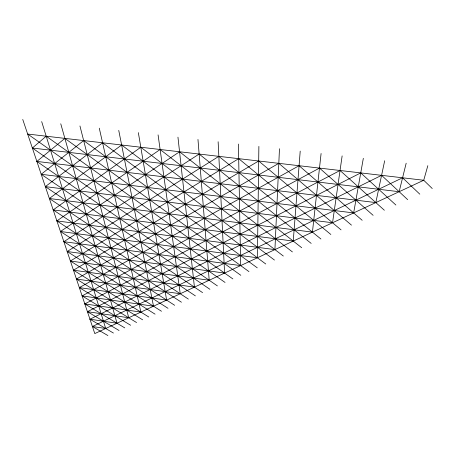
<?xml version="1.0" encoding="UTF-8"?>
<svg xmlns="http://www.w3.org/2000/svg" width="455" height="455" viewBox="0 0 455 455"><rect width="100%" height="100%" fill="white"/><g stroke="black" fill="none" stroke-linecap="round" stroke-linejoin="round"><path stroke-width="0.68" d="M258.878 146.396L257.411 257.78L60.447 231.487L179.56 151.765L301.688 247.713M279.467 148.745L274.922 249.619L56.886 220.902L160.12 149.496L292.406 251.922M300.209 151.111L293.248 241.076L53.189 209.914L140.811 147.244L283.329 256.034M321.093 153.494L312.431 232.135L49.35 198.505L121.633 145.003L274.456 260.055M342.137 155.9L332.542 222.762L45.358 186.635L102.585 142.785L265.771 263.991M363.329 158.317L353.649 212.923L41.2 174.288L83.663 140.572L257.274 267.841M384.674 160.751L375.824 202.583L36.872 161.423L64.872 138.383L248.965 271.612M406.173 163.208L399.154 191.709L32.368 148.023L46.205 136.204L240.826 275.303M427.831 165.677L423.73 180.254L94.794 333.583L22.75 119.443M168.003 308.308L63.876 241.685L199.136 154.046L311.186 243.408M161.48 311.265L67.186 251.524L218.849 156.349L320.906 239M155.075 314.166L70.377 261.016L238.699 158.664L330.859 234.49M148.796 317.016L73.465 270.185L258.685 160.996L341.045 229.872M142.631 319.814L76.446 279.046L278.813 163.345L351.482 225.14M136.574 322.555L79.329 287.611L299.077 165.711L362.169 220.294M130.631 325.251L82.116 295.898L319.49 168.094L373.128 215.329M124.789 327.896L84.812 303.917L340.039 170.488L384.356 210.238M119.056 330.495L87.428 311.686L360.741 172.906L395.873 205.017M113.426 333.049L89.959 319.211L381.586 175.34L407.686 199.665M107.886 335.557L92.41 326.508L402.584 177.786L419.806 194.171M63.876 241.685L240.649 265.595L238.431 144.059M67.186 251.524L224.594 273.08L218.133 141.744M70.377 261.016L209.203 280.252L197.97 139.44M73.465 270.185L194.433 287.139L177.956 137.16M76.446 279.046L180.248 293.748L158.078 134.89M79.329 287.611L166.615 300.101L138.343 132.638M82.116 295.898L153.506 306.215L118.744 130.397M84.812 303.917L140.885 312.096L99.281 128.179M87.428 311.686L128.725 317.766L79.949 125.972M89.959 319.211L117.009 323.226L60.754 123.777M92.41 326.508L105.702 328.499L41.684 121.604M60.447 231.487L174.652 305.294M56.886 220.902L181.431 302.222M53.189 209.914L188.342 299.089M49.35 198.505L195.394 295.892M45.358 186.635L202.583 292.633M41.2 174.288L209.926 289.306M36.872 161.423L217.41 285.916M32.368 148.023L225.054 282.447M232.858 278.915L27.664 134.037L423.73 180.254L432.25 188.529"/></g></svg>
